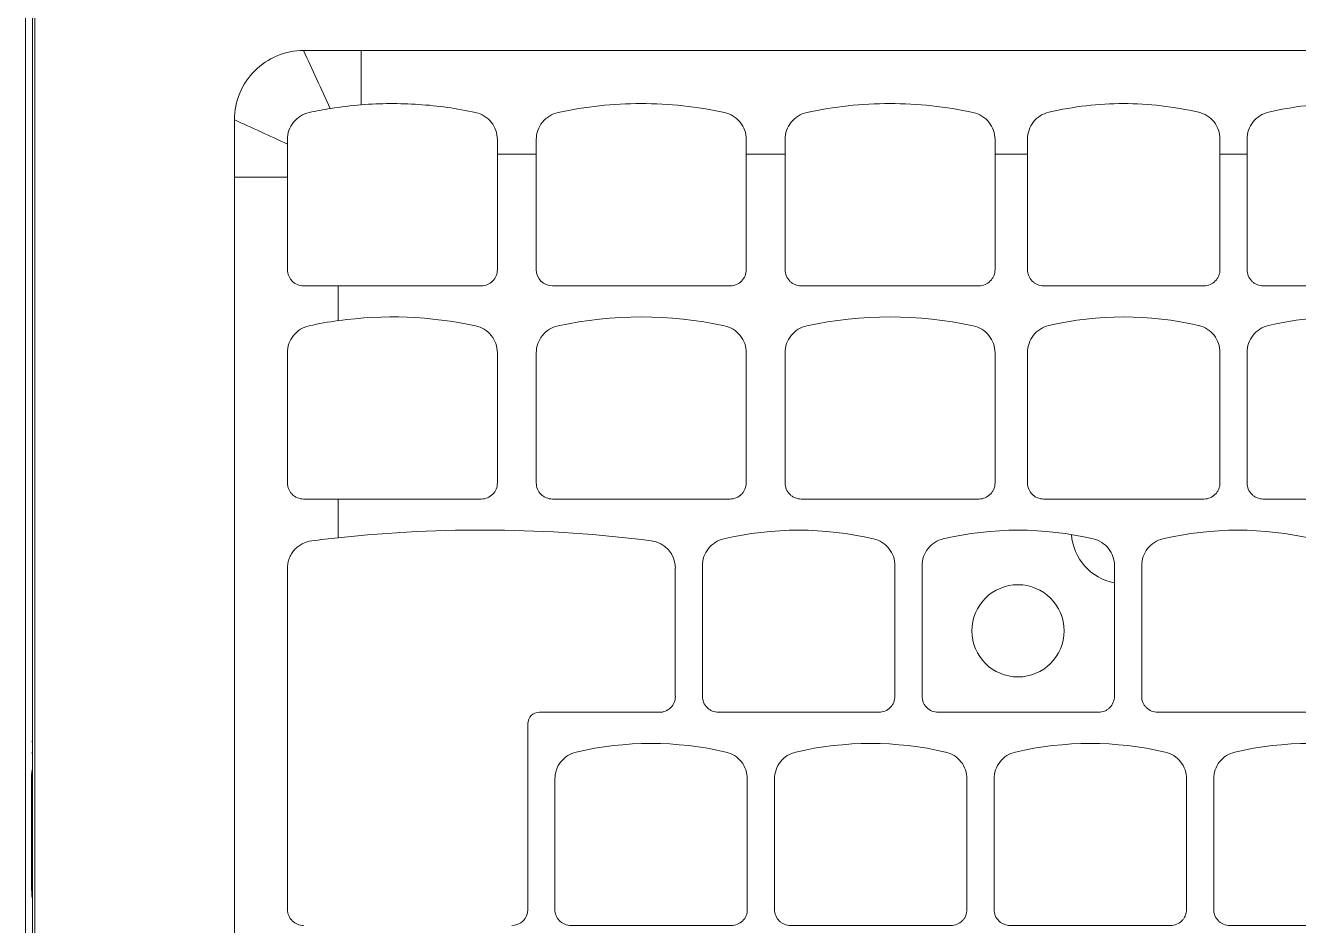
# Model space of a CAD drawing. Header units: millimetres. Extents: x -162 to 162, y -109 to 109.
# Drawn here: x -161.5 to -51.1, y -52.3 to 25.8 of the extents above; entities that cross this region are included whole.
import ezdxf

# ---------------------------------------------------------------- set-up
doc = ezdxf.new("R2010")
doc.units = ezdxf.units.MM

msp = doc.modelspace()

# ---------------------------------------------------------------- linework, layer by layer
at = {"color": 7, "linetype": 'Continuous', "lineweight": 15}
for p, q in [((-160.9, -105.93), (-160.9, 56.43)), ((-160.7, 56.43), (-160.7, -106.09)), ((-137.37, 23.64), (137.37, 23.64)), ((-143.38, -81.36), (-143.38, 17.64)), ((-120.56, 14.64), (-117.19, 14.64)), ((-120.56, 14.64), (-120.56, 4.63)), ((-117.19, 4.63), (-117.19, 14.64)), ((-98.98, 14.64), (-95.61, 14.64)), ((-98.98, 14.64), (-98.98, 4.63)), ((-95.61, 4.63), (-95.61, 14.64)), ((-77.39, 14.64), (-74.57, 14.64)), ((-77.39, 14.64), (-77.39, 4.63)), ((-74.57, 4.63), (-74.57, 14.64)), ((-57.88, 14.64), (-55.52, 14.64)), ((-57.88, 14.64), (-57.88, 4.63)), ((-55.52, 4.63), (-55.52, 14.64)), ((-138.78, 12.63), (-138.78, 4.63)), ((-134.38, 0.21), (-134.38, 3.23)), ((-121.96, 3.23), (-134.38, 3.23)), ((-100.37, 3.23), (-115.79, 3.23)), ((-78.79, 3.23), (-94.21, 3.23)), ((-59.27, 3.23), (-73.18, 3.23)), ((-40.22, 3.23), (-54.13, 3.23)), ((-138.78, -2.58), (-138.78, -13.87)), ((-120.56, -2.58), (-120.56, -13.87)), ((-117.19, -13.87), (-117.19, -2.58)), ((-98.98, -2.58), (-98.98, -13.87)), ((-95.61, -13.87), (-95.61, -2.58)), ((-77.39, -2.58), (-77.39, -13.87)), ((-74.57, -13.87), (-74.57, -2.55)), ((-57.88, -2.55), (-57.88, -13.87)), ((-55.52, -13.87), (-55.52, -2.55)), ((-134.38, -18.63), (-134.38, -15.27)), ((-121.96, -15.27), (-134.38, -15.27)), ((-100.38, -15.27), (-115.79, -15.27)), ((-78.79, -15.27), (-94.21, -15.27)), ((-59.27, -15.27), (-73.18, -15.27)), ((-40.22, -15.27), (-54.13, -15.27)), ((-138.77, -21.27), (-138.77, -50.87)), ((-105.13, -21.27), (-105.13, -32.36)), ((-102.77, -32.37), (-102.77, -21.05)), ((-86.08, -21.05), (-86.08, -32.37)), ((-83.72, -21.05), (-83.72, -32.37)), ((-67.03, -32.37), (-67.03, -21.05)), ((-64.67, -21.05), (-64.67, -32.37)), ((-106.52, -33.76), (-116.92, -33.76)), ((-87.47, -33.77), (-101.38, -33.77)), ((-82.33, -33.77), (-68.42, -33.77)), ((-63.28, -33.77), (-49.37, -33.77)), ((-117.92, -34.76), (-117.92, -50.87)), ((-115.57, -50.87), (-115.57, -39.55)), ((-98.88, -39.55), (-98.88, -50.87)), ((-96.52, -50.87), (-96.52, -39.55)), ((-79.83, -39.55), (-79.83, -50.87)), ((-77.47, -50.87), (-77.47, -39.55)), ((-60.78, -39.55), (-60.78, -50.87)), ((-58.42, -50.87), (-58.42, -39.55)), ((-100.27, -52.27), (-114.18, -52.27)), ((-81.22, -52.27), (-95.13, -52.27)), ((-62.17, -52.27), (-76.08, -52.27)), ((-43.12, -52.27), (-57.03, -52.27))]:
    msp.add_line(p, q, dxfattribs=at)
at = {"color": 8, "linetype": 'Continuous', "lineweight": 15}
for p, q in [((-160.9, -39.79), (-160.98, -39.79)), ((-160.97, -48.79), (-160.9, -48.79))]:
    msp.add_line(p, q, dxfattribs=at)
at = {"color": 7, "linetype": 'Continuous', "lineweight": 15, "flags": 128}
msp.add_lwpolyline([(-160.98, -39.79), (-160.98, -44.83), (-160.97, -48.79)], dxfattribs=at)
at = {"color": 7, "linetype": 'Continuous', "lineweight": 15}
msp.add_circle((-75.4, -26.7), 4, dxfattribs=at)
for centre, radius, start, end in [((-115.79, 4.63), 1.4, 180, 270), ((-100.37, 4.63), 1.4, 270, 0.0001), ((-129.67, -33.41), 33.94, 77.7175, 97.9724), ((-108.08, -33.41), 33.94, 77.7175, 102.2823), ((-86.5, -33.41), 33.94, 77.7175, 102.2823), ((-66.23, -27.92), 28.45, 76.7943, 103.2057), ((-47.18, -27.92), 28.45, 76.7943, 103.2057), ((-121.95, -135.16), 117.2, 82.777, 96.0857), ((-94.43, -46.42), 28.45, 76.7943, 103.2057), ((-75.38, -46.42), 28.45, 76.7943, 103.2056), ((-66.17, -18.03), 4.6, 183.9356, 259.2881), ((-56.33, -46.42), 28.45, 76.7943, 103.2056), ((-107.52, -21.27), 2.4, 0.0327, 82.6381), ((-106.52, -32.37), 1.4, 269.9445, 0.1028), ((-116.92, -34.76), 1, 90, 180), ((-168.45, -36.79), 7.56, 355.868, 4.1598), ((-107.23, -64.92), 28.45, 76.7943, 103.2057), ((-88.18, -64.92), 28.45, 76.7943, 103.2057), ((-69.13, -64.92), 28.45, 76.7943, 103.2057), ((-50.08, -64.92), 28.45, 76.7943, 103.2057), ((-119.32, -50.87), 1.4, 270, 359.999)]:
    msp.add_arc(centre, radius, start, end, dxfattribs=at)
for points, knots in [([(-161.5, 88.25), (-161.5, 58.65), (-161.5, 29.06), (-161.5, -15.34), (-161.5, -30.15), (-161.5, -52.35), (-161.5, -59.75), (-161.5, -74.55), (-161.5, -81.95), (-161.5, -89.35)], [0, 0, 0, 0, 0.5, 0.5, 0.75, 0.75, 0.875, 0.875, 1, 1, 1, 1]), ([(-132.37, 18.93), (-130.7, 19.06), (-129.04, 19.07), (-125.73, 18.85), (-124.08, 18.61), (-122.45, 18.26)], [0, 0, 0, 0, 0.5, 0.5, 1, 1, 1, 1]), ([(-115.3, 18.26), (-112.92, 18.78), (-110.52, 19.03), (-106.89, 19.04), (-105.67, 18.97), (-103.25, 18.71), (-102.05, 18.52), (-100.86, 18.26)], [0, 0, 0, 0, 0.5, 0.5, 0.75, 0.75, 1, 1, 1, 1]), ([(-93.72, 18.26), (-91.34, 18.78), (-88.94, 19.03), (-85.31, 19.04), (-84.09, 18.97), (-81.67, 18.71), (-80.47, 18.52), (-79.28, 18.26)], [0, 0, 0, 0, 0.5, 0.5, 0.75, 0.75, 1, 1, 1, 1]), ([(-72.73, 18.28), (-70.58, 18.79), (-68.42, 19.03), (-65.16, 19.04), (-64.06, 18.97), (-61.88, 18.72), (-60.8, 18.53), (-59.72, 18.28)], [0, 0, 0, 0, 0.5, 0.5, 0.75, 0.75, 1, 1, 1, 1]), ([(-53.68, 18.28), (-51.53, 18.79), (-49.37, 19.03), (-46.11, 19.04), (-45.01, 18.97), (-42.83, 18.72), (-41.75, 18.53), (-40.67, 18.28)], [0, 0, 0, 0, 0.5, 0.5, 0.75, 0.75, 1, 1, 1, 1]), ([(-138.78, 15.92), (-138.78, 16.19), (-138.73, 16.46), (-138.55, 16.97), (-138.42, 17.21), (-138.07, 17.63), (-137.87, 17.81), (-137.4, 18.1), (-137.15, 18.2), (-136.89, 18.26)], [0, 0, 0, 0, 0.25, 0.25, 0.5, 0.5, 0.75, 0.75, 1, 1, 1, 1]), ([(-122.45, 18.26), (-122.18, 18.2), (-121.93, 18.1), (-121.46, 17.81), (-121.26, 17.63), (-120.92, 17.21), (-120.79, 16.97), (-120.61, 16.46), (-120.56, 16.19), (-120.56, 15.92)], [0, 0, 0, 0, 0.25, 0.25, 0.5, 0.5, 0.75, 0.75, 1, 1, 1, 1]), ([(-117.19, 15.92), (-117.19, 16.19), (-117.15, 16.46), (-116.96, 16.97), (-116.83, 17.21), (-116.49, 17.63), (-116.29, 17.81), (-115.82, 18.1), (-115.57, 18.2), (-115.3, 18.26)], [0, 0, 0, 0, 0.25, 0.25, 0.5, 0.5, 0.75, 0.75, 1, 1, 1, 1]), ([(-100.86, 18.26), (-100.6, 18.2), (-100.35, 18.1), (-99.88, 17.81), (-99.68, 17.63), (-99.33, 17.21), (-99.2, 16.97), (-99.02, 16.46), (-98.98, 16.19), (-98.98, 15.92)], [0, 0, 0, 0, 0.25, 0.25, 0.5, 0.5, 0.75, 0.75, 1, 1, 1, 1]), ([(-95.61, 15.92), (-95.61, 16.19), (-95.56, 16.46), (-95.38, 16.97), (-95.25, 17.21), (-94.91, 17.63), (-94.7, 17.81), (-94.24, 18.1), (-93.99, 18.2), (-93.72, 18.26)], [0, 0, 0, 0, 0.25, 0.25, 0.5, 0.5, 0.75, 0.75, 1, 1, 1, 1]), ([(-79.28, 18.26), (-79.01, 18.2), (-78.76, 18.1), (-78.3, 17.81), (-78.09, 17.63), (-77.75, 17.21), (-77.62, 16.97), (-77.44, 16.46), (-77.39, 16.19), (-77.39, 15.92)], [0, 0, 0, 0, 0.25, 0.25, 0.5, 0.5, 0.75, 0.75, 1, 1, 1, 1]), ([(-74.57, 15.95), (-74.57, 16.22), (-74.53, 16.48), (-74.35, 16.99), (-74.22, 17.23), (-73.89, 17.65), (-73.69, 17.83), (-73.24, 18.12), (-72.99, 18.22), (-72.73, 18.28)], [0, 0, 0, 0, 0.25, 0.25, 0.5, 0.5, 0.75, 0.75, 1, 1, 1, 1]), ([(-59.72, 18.28), (-59.46, 18.22), (-59.22, 18.12), (-58.76, 17.83), (-58.56, 17.65), (-58.23, 17.23), (-58.1, 16.99), (-57.92, 16.48), (-57.88, 16.22), (-57.88, 15.95)], [0, 0, 0, 0, 0.25, 0.25, 0.5, 0.5, 0.75, 0.75, 1, 1, 1, 1]), ([(-55.52, 15.95), (-55.52, 16.22), (-55.48, 16.48), (-55.3, 16.99), (-55.17, 17.23), (-54.84, 17.65), (-54.64, 17.83), (-54.19, 18.12), (-53.94, 18.22), (-53.68, 18.28)], [0, 0, 0, 0, 0.25, 0.25, 0.5, 0.5, 0.75, 0.75, 1, 1, 1, 1]), ([(-138.78, 4.63), (-138.78, 4.54), (-138.77, 4.45), (-138.73, 4.27), (-138.7, 4.18), (-138.63, 4.01), (-138.59, 3.93), (-138.49, 3.78), (-138.43, 3.71), (-138.24, 3.51), (-138.08, 3.41), (-137.74, 3.27), (-137.56, 3.23), (-137.38, 3.23)], [0, 0, 0, 0, 0.125, 0.125, 0.25, 0.25, 0.375, 0.375, 0.5, 0.5, 0.75, 0.75, 1, 1, 1, 1]), ([(-120.56, 4.63), (-120.56, 4.45), (-120.6, 4.27), (-120.7, 4.01), (-120.74, 3.93), (-120.85, 3.78), (-120.9, 3.71), (-121.1, 3.52), (-121.25, 3.41), (-121.59, 3.27), (-121.77, 3.23), (-121.96, 3.23)], [0, 0, 0, 0, 0.25, 0.25, 0.375, 0.375, 0.5, 0.5, 0.75, 0.75, 1, 1, 1, 1]), ([(-94.21, 3.23), (-94.39, 3.23), (-94.57, 3.27), (-94.83, 3.38), (-94.91, 3.42), (-95.06, 3.52), (-95.13, 3.58), (-95.33, 3.77), (-95.43, 3.93), (-95.57, 4.27), (-95.61, 4.45), (-95.61, 4.63)], [0, 0, 0, 0, 0.25, 0.25, 0.375, 0.375, 0.5, 0.5, 0.75, 0.75, 1, 1, 1, 1]), ([(-77.39, 4.63), (-77.39, 4.45), (-77.43, 4.27), (-77.53, 4.01), (-77.58, 3.93), (-77.68, 3.78), (-77.74, 3.71), (-77.93, 3.52), (-78.09, 3.41), (-78.42, 3.27), (-78.61, 3.23), (-78.79, 3.23)], [0, 0, 0, 0, 0.25, 0.25, 0.375, 0.375, 0.5, 0.5, 0.75, 0.75, 1, 1, 1, 1]), ([(-73.18, 3.23), (-73.36, 3.23), (-73.54, 3.27), (-73.8, 3.38), (-73.88, 3.42), (-74.03, 3.52), (-74.1, 3.58), (-74.29, 3.77), (-74.4, 3.93), (-74.54, 4.27), (-74.57, 4.45), (-74.57, 4.63)], [0, 0, 0, 0, 0.25, 0.25, 0.375, 0.375, 0.5, 0.5, 0.75, 0.75, 1, 1, 1, 1]), ([(-57.88, 4.63), (-57.88, 4.45), (-57.91, 4.27), (-58.02, 4.01), (-58.06, 3.93), (-58.16, 3.78), (-58.22, 3.71), (-58.41, 3.52), (-58.57, 3.41), (-58.91, 3.27), (-59.09, 3.23), (-59.27, 3.23)], [0, 0, 0, 0, 0.25, 0.25, 0.375, 0.375, 0.5, 0.5, 0.75, 0.75, 1, 1, 1, 1]), ([(-54.13, 3.23), (-54.31, 3.23), (-54.49, 3.27), (-54.75, 3.38), (-54.83, 3.42), (-54.98, 3.52), (-55.05, 3.58), (-55.24, 3.77), (-55.35, 3.93), (-55.49, 4.27), (-55.52, 4.45), (-55.52, 4.63)], [0, 0, 0, 0, 0.25, 0.25, 0.375, 0.375, 0.5, 0.5, 0.75, 0.75, 1, 1, 1, 1]), ([(-136.89, -0.24), (-137.15, -0.3), (-137.4, -0.4), (-137.87, -0.69), (-138.07, -0.87), (-138.42, -1.29), (-138.55, -1.53), (-138.73, -2.04), (-138.78, -2.31), (-138.78, -2.58)], [0, 0, 0, 0, 0.25, 0.25, 0.5, 0.5, 0.75, 0.75, 1, 1, 1, 1]), ([(-122.45, -0.24), (-122.18, -0.3), (-121.93, -0.4), (-121.46, -0.69), (-121.26, -0.87), (-120.92, -1.29), (-120.79, -1.53), (-120.61, -2.05), (-120.56, -2.31), (-120.56, -2.58)], [0, 0, 0, 0, 0.25, 0.25, 0.5, 0.5, 0.75, 0.75, 1, 1, 1, 1]), ([(-117.19, -2.58), (-117.19, -2.31), (-117.15, -2.04), (-116.96, -1.53), (-116.83, -1.29), (-116.49, -0.87), (-116.29, -0.69), (-115.82, -0.4), (-115.57, -0.3), (-115.3, -0.24)], [0, 0, 0, 0, 0.25, 0.25, 0.5, 0.5, 0.75, 0.75, 1, 1, 1, 1]), ([(-100.86, -0.24), (-100.6, -0.3), (-100.35, -0.4), (-99.88, -0.69), (-99.68, -0.87), (-99.33, -1.29), (-99.2, -1.53), (-99.02, -2.05), (-98.98, -2.31), (-98.98, -2.58)], [0, 0, 0, 0, 0.25, 0.25, 0.5, 0.5, 0.75, 0.75, 1, 1, 1, 1]), ([(-95.61, -2.58), (-95.61, -2.31), (-95.56, -2.04), (-95.38, -1.53), (-95.25, -1.29), (-94.91, -0.87), (-94.7, -0.69), (-94.24, -0.4), (-93.99, -0.3), (-93.72, -0.24)], [0, 0, 0, 0, 0.25, 0.25, 0.5, 0.5, 0.75, 0.75, 1, 1, 1, 1]), ([(-79.28, -0.24), (-79.01, -0.3), (-78.76, -0.4), (-78.3, -0.69), (-78.09, -0.87), (-77.75, -1.29), (-77.62, -1.53), (-77.44, -2.05), (-77.39, -2.31), (-77.39, -2.58)], [0, 0, 0, 0, 0.25, 0.25, 0.5, 0.5, 0.75, 0.75, 1, 1, 1, 1]), ([(-74.57, -2.55), (-74.57, -2.28), (-74.53, -2.02), (-74.35, -1.51), (-74.22, -1.27), (-73.89, -0.85), (-73.69, -0.67), (-73.23, -0.38), (-72.99, -0.28), (-72.73, -0.22)], [0, 0, 0, 0, 0.25, 0.25, 0.5, 0.5, 0.75, 0.75, 1, 1, 1, 1]), ([(-59.72, -0.22), (-59.46, -0.28), (-59.22, -0.38), (-58.76, -0.67), (-58.56, -0.85), (-58.23, -1.27), (-58.1, -1.51), (-57.92, -2.02), (-57.88, -2.28), (-57.88, -2.55)], [0, 0, 0, 0, 0.25, 0.25, 0.5, 0.5, 0.75, 0.75, 1, 1, 1, 1]), ([(-55.52, -2.55), (-55.52, -2.28), (-55.48, -2.02), (-55.3, -1.51), (-55.17, -1.27), (-54.84, -0.85), (-54.64, -0.67), (-54.18, -0.38), (-53.94, -0.28), (-53.68, -0.22)], [0, 0, 0, 0, 0.25, 0.25, 0.5, 0.5, 0.75, 0.75, 1, 1, 1, 1]), ([(-138.78, -13.87), (-138.78, -13.96), (-138.77, -14.05), (-138.73, -14.23), (-138.7, -14.32), (-138.63, -14.49), (-138.59, -14.57), (-138.49, -14.72), (-138.43, -14.79), (-138.24, -14.99), (-138.08, -15.09), (-137.74, -15.23), (-137.56, -15.27), (-137.38, -15.27)], [0, 0, 0, 0, 0.125, 0.125, 0.25, 0.25, 0.375, 0.375, 0.5, 0.5, 0.75, 0.75, 1, 1, 1, 1]), ([(-120.56, -13.87), (-120.56, -14.05), (-120.6, -14.23), (-120.7, -14.49), (-120.74, -14.57), (-120.85, -14.72), (-120.9, -14.79), (-121.1, -14.98), (-121.25, -15.09), (-121.59, -15.23), (-121.77, -15.27), (-121.96, -15.27)], [0, 0, 0, 0, 0.25, 0.25, 0.375, 0.375, 0.5, 0.5, 0.75, 0.75, 1, 1, 1, 1]), ([(-115.79, -15.27), (-115.98, -15.27), (-116.16, -15.23), (-116.41, -15.12), (-116.49, -15.08), (-116.65, -14.98), (-116.72, -14.92), (-116.91, -14.73), (-117.01, -14.57), (-117.15, -14.23), (-117.19, -14.05), (-117.19, -13.87)], [0, 0, 0, 0, 0.25, 0.25, 0.375, 0.375, 0.5, 0.5, 0.75, 0.75, 1, 1, 1, 1]), ([(-98.98, -13.87), (-98.98, -14.05), (-99.01, -14.23), (-99.12, -14.49), (-99.16, -14.57), (-99.26, -14.72), (-99.32, -14.79), (-99.51, -14.98), (-99.67, -15.09), (-100.01, -15.23), (-100.19, -15.27), (-100.38, -15.27)], [0, 0, 0, 0, 0.25, 0.25, 0.375, 0.375, 0.5, 0.5, 0.75, 0.75, 1, 1, 1, 1]), ([(-94.21, -15.27), (-94.39, -15.27), (-94.57, -15.23), (-94.83, -15.12), (-94.91, -15.08), (-95.06, -14.98), (-95.13, -14.92), (-95.33, -14.73), (-95.43, -14.57), (-95.57, -14.23), (-95.61, -14.05), (-95.61, -13.87)], [0, 0, 0, 0, 0.25, 0.25, 0.375, 0.375, 0.5, 0.5, 0.75, 0.75, 1, 1, 1, 1]), ([(-77.39, -13.87), (-77.39, -14.05), (-77.43, -14.23), (-77.53, -14.49), (-77.58, -14.57), (-77.68, -14.72), (-77.74, -14.79), (-77.93, -14.98), (-78.09, -15.09), (-78.42, -15.23), (-78.61, -15.27), (-78.79, -15.27)], [0, 0, 0, 0, 0.25, 0.25, 0.375, 0.375, 0.5, 0.5, 0.75, 0.75, 1, 1, 1, 1]), ([(-73.18, -15.27), (-73.36, -15.27), (-73.54, -15.23), (-73.8, -15.12), (-73.88, -15.08), (-74.03, -14.98), (-74.1, -14.92), (-74.29, -14.73), (-74.4, -14.57), (-74.54, -14.23), (-74.57, -14.05), (-74.57, -13.87)], [0, 0, 0, 0, 0.25, 0.25, 0.375, 0.375, 0.5, 0.5, 0.75, 0.75, 1, 1, 1, 1]), ([(-57.88, -13.87), (-57.88, -14.05), (-57.91, -14.23), (-58.02, -14.49), (-58.06, -14.57), (-58.16, -14.72), (-58.22, -14.79), (-58.41, -14.98), (-58.57, -15.09), (-58.91, -15.23), (-59.09, -15.27), (-59.27, -15.27)], [0, 0, 0, 0, 0.25, 0.25, 0.375, 0.375, 0.5, 0.5, 0.75, 0.75, 1, 1, 1, 1]), ([(-54.13, -15.27), (-54.31, -15.27), (-54.49, -15.23), (-54.75, -15.12), (-54.83, -15.08), (-54.98, -14.98), (-55.05, -14.92), (-55.24, -14.73), (-55.35, -14.57), (-55.49, -14.23), (-55.52, -14.05), (-55.52, -13.87)], [0, 0, 0, 0, 0.25, 0.25, 0.375, 0.375, 0.5, 0.5, 0.75, 0.75, 1, 1, 1, 1]), ([(-102.77, -21.05), (-102.77, -20.78), (-102.73, -20.52), (-102.55, -20.01), (-102.42, -19.77), (-102.09, -19.35), (-101.89, -19.17), (-101.43, -18.88), (-101.19, -18.78), (-100.93, -18.72)], [0, 0, 0, 0, 0.25, 0.25, 0.5, 0.5, 0.75, 0.75, 1, 1, 1, 1]), ([(-87.92, -18.72), (-87.66, -18.78), (-87.42, -18.88), (-86.96, -19.17), (-86.76, -19.35), (-86.43, -19.77), (-86.3, -20.01), (-86.12, -20.52), (-86.08, -20.78), (-86.08, -21.05)], [0, 0, 0, 0, 0.25, 0.25, 0.5, 0.5, 0.75, 0.75, 1, 1, 1, 1]), ([(-81.88, -18.72), (-82.14, -18.78), (-82.38, -18.88), (-82.84, -19.17), (-83.04, -19.35), (-83.37, -19.77), (-83.5, -20.01), (-83.68, -20.52), (-83.72, -20.78), (-83.72, -21.05)], [0, 0, 0, 0, 0.25, 0.25, 0.5, 0.5, 0.75, 0.75, 1, 1, 1, 1]), ([(-67.03, -21.05), (-67.03, -20.78), (-67.07, -20.52), (-67.25, -20.01), (-67.38, -19.77), (-67.71, -19.35), (-67.91, -19.17), (-68.37, -18.88), (-68.61, -18.78), (-68.87, -18.72)], [0, 0, 0, 0, 0.25, 0.25, 0.5, 0.5, 0.75, 0.75, 1, 1, 1, 1]), ([(-62.83, -18.72), (-63.09, -18.78), (-63.33, -18.88), (-63.79, -19.17), (-63.99, -19.35), (-64.32, -19.77), (-64.45, -20.01), (-64.63, -20.52), (-64.67, -20.78), (-64.67, -21.05)], [0, 0, 0, 0, 0.25, 0.25, 0.5, 0.5, 0.75, 0.75, 1, 1, 1, 1]), ([(-136.67, -18.89), (-136.96, -18.93), (-137.24, -19.02), (-137.62, -19.22), (-137.74, -19.3), (-137.97, -19.47), (-138.08, -19.57), (-138.27, -19.79), (-138.35, -19.91), (-138.5, -20.15), (-138.57, -20.29), (-138.67, -20.56), (-138.71, -20.69), (-138.76, -20.98), (-138.77, -21.12), (-138.77, -21.27)], [0, 0, 0, 0, 0.25, 0.25, 0.375, 0.375, 0.5, 0.5, 0.625, 0.625, 0.75, 0.75, 0.875, 0.875, 1, 1, 1, 1]), ([(-101.38, -33.77), (-101.56, -33.77), (-101.74, -33.73), (-102, -33.62), (-102.08, -33.58), (-102.23, -33.48), (-102.3, -33.42), (-102.49, -33.23), (-102.6, -33.07), (-102.74, -32.73), (-102.77, -32.55), (-102.77, -32.37)], [0, 0, 0, 0, 0.25, 0.25, 0.375, 0.375, 0.5, 0.5, 0.75, 0.75, 1, 1, 1, 1]), ([(-86.08, -32.37), (-86.08, -32.55), (-86.11, -32.73), (-86.22, -32.99), (-86.26, -33.07), (-86.36, -33.22), (-86.42, -33.29), (-86.61, -33.48), (-86.77, -33.59), (-87.11, -33.73), (-87.29, -33.77), (-87.47, -33.77)], [0, 0, 0, 0, 0.25, 0.25, 0.375, 0.375, 0.5, 0.5, 0.75, 0.75, 1, 1, 1, 1]), ([(-83.72, -32.37), (-83.72, -32.55), (-83.69, -32.73), (-83.58, -32.99), (-83.54, -33.07), (-83.44, -33.22), (-83.38, -33.29), (-83.19, -33.48), (-83.03, -33.59), (-82.69, -33.73), (-82.51, -33.77), (-82.33, -33.77)], [0, 0, 0, 0, 0.25, 0.25, 0.375, 0.375, 0.5, 0.5, 0.75, 0.75, 1, 1, 1, 1]), ([(-68.42, -33.77), (-68.24, -33.77), (-68.06, -33.73), (-67.8, -33.62), (-67.72, -33.58), (-67.57, -33.48), (-67.5, -33.42), (-67.31, -33.23), (-67.2, -33.07), (-67.06, -32.73), (-67.03, -32.55), (-67.03, -32.37)], [0, 0, 0, 0, 0.25, 0.25, 0.375, 0.375, 0.5, 0.5, 0.75, 0.75, 1, 1, 1, 1]), ([(-64.67, -32.37), (-64.67, -32.55), (-64.64, -32.73), (-64.53, -32.99), (-64.49, -33.07), (-64.39, -33.22), (-64.33, -33.29), (-64.14, -33.48), (-63.98, -33.59), (-63.64, -33.73), (-63.46, -33.77), (-63.28, -33.77)], [0, 0, 0, 0, 0.25, 0.25, 0.375, 0.375, 0.5, 0.5, 0.75, 0.75, 1, 1, 1, 1]), ([(-115.57, -39.55), (-115.57, -39.28), (-115.53, -39.02), (-115.35, -38.51), (-115.22, -38.27), (-114.89, -37.85), (-114.69, -37.67), (-114.23, -37.38), (-113.99, -37.28), (-113.73, -37.22)], [0, 0, 0, 0, 0.25, 0.25, 0.5, 0.5, 0.75, 0.75, 1, 1, 1, 1]), ([(-100.72, -37.22), (-100.46, -37.28), (-100.22, -37.38), (-99.76, -37.67), (-99.56, -37.85), (-99.23, -38.27), (-99.1, -38.51), (-98.92, -39.02), (-98.88, -39.28), (-98.88, -39.55)], [0, 0, 0, 0, 0.25, 0.25, 0.5, 0.5, 0.75, 0.75, 1, 1, 1, 1]), ([(-96.52, -39.55), (-96.52, -39.28), (-96.48, -39.02), (-96.3, -38.51), (-96.17, -38.27), (-95.84, -37.85), (-95.64, -37.67), (-95.18, -37.38), (-94.94, -37.28), (-94.68, -37.22)], [0, 0, 0, 0, 0.25, 0.25, 0.5, 0.5, 0.75, 0.75, 1, 1, 1, 1]), ([(-81.67, -37.22), (-81.41, -37.28), (-81.17, -37.38), (-80.71, -37.67), (-80.51, -37.85), (-80.18, -38.27), (-80.05, -38.51), (-79.87, -39.02), (-79.83, -39.28), (-79.83, -39.55)], [0, 0, 0, 0, 0.25, 0.25, 0.5, 0.5, 0.75, 0.75, 1, 1, 1, 1]), ([(-77.47, -39.55), (-77.47, -39.28), (-77.43, -39.02), (-77.25, -38.51), (-77.12, -38.27), (-76.79, -37.85), (-76.59, -37.67), (-76.13, -37.38), (-75.89, -37.28), (-75.63, -37.22)], [0, 0, 0, 0, 0.25, 0.25, 0.5, 0.5, 0.75, 0.75, 1, 1, 1, 1]), ([(-62.62, -37.22), (-62.36, -37.28), (-62.12, -37.38), (-61.66, -37.67), (-61.46, -37.85), (-61.13, -38.27), (-61, -38.51), (-60.82, -39.02), (-60.78, -39.28), (-60.78, -39.55)], [0, 0, 0, 0, 0.25, 0.25, 0.5, 0.5, 0.75, 0.75, 1, 1, 1, 1]), ([(-58.42, -39.55), (-58.42, -39.28), (-58.38, -39.02), (-58.2, -38.51), (-58.07, -38.27), (-57.74, -37.85), (-57.54, -37.67), (-57.08, -37.38), (-56.84, -37.28), (-56.58, -37.22)], [0, 0, 0, 0, 0.25, 0.25, 0.5, 0.5, 0.75, 0.75, 1, 1, 1, 1]), ([(-160.92, -38.74), (-160.94, -38.81), (-160.95, -38.95), (-160.98, -39.33), (-160.98, -39.56), (-160.98, -39.79)], [0, 0, 0, 0, 0.5, 0.5, 1, 1, 1, 1]), ([(-160.97, -48.79), (-160.97, -49.04), (-160.96, -49.29), (-160.94, -49.68), (-160.93, -49.81), (-160.92, -49.87)], [0, 0, 0, 0, 0.5, 0.5, 1, 1, 1, 1]), ([(-138.77, -50.87), (-138.77, -50.96), (-138.76, -51.05), (-138.73, -51.23), (-138.7, -51.32), (-138.63, -51.49), (-138.58, -51.57), (-138.48, -51.72), (-138.42, -51.79), (-138.23, -51.98), (-138.07, -52.09), (-137.74, -52.23), (-137.55, -52.27), (-137.37, -52.27)], [0, 0, 0, 0, 0.125, 0.125, 0.25, 0.25, 0.375, 0.375, 0.5, 0.5, 0.75, 0.75, 1, 1, 1, 1]), ([(-114.18, -52.27), (-114.36, -52.27), (-114.54, -52.23), (-114.8, -52.12), (-114.88, -52.08), (-115.03, -51.98), (-115.1, -51.92), (-115.29, -51.73), (-115.4, -51.57), (-115.54, -51.23), (-115.57, -51.05), (-115.57, -50.87)], [0, 0, 0, 0, 0.25, 0.25, 0.375, 0.375, 0.5, 0.5, 0.75, 0.75, 1, 1, 1, 1]), ([(-98.88, -50.87), (-98.88, -51.05), (-98.91, -51.23), (-99.02, -51.49), (-99.06, -51.57), (-99.16, -51.72), (-99.22, -51.79), (-99.41, -51.98), (-99.57, -52.09), (-99.91, -52.23), (-100.09, -52.27), (-100.27, -52.27)], [0, 0, 0, 0, 0.25, 0.25, 0.375, 0.375, 0.5, 0.5, 0.75, 0.75, 1, 1, 1, 1]), ([(-95.13, -52.27), (-95.31, -52.27), (-95.49, -52.23), (-95.75, -52.12), (-95.83, -52.08), (-95.98, -51.98), (-96.05, -51.92), (-96.24, -51.73), (-96.35, -51.57), (-96.49, -51.23), (-96.52, -51.05), (-96.52, -50.87)], [0, 0, 0, 0, 0.25, 0.25, 0.375, 0.375, 0.5, 0.5, 0.75, 0.75, 1, 1, 1, 1]), ([(-79.83, -50.87), (-79.83, -51.05), (-79.86, -51.23), (-79.97, -51.49), (-80.01, -51.57), (-80.11, -51.72), (-80.17, -51.79), (-80.36, -51.98), (-80.52, -52.09), (-80.86, -52.23), (-81.04, -52.27), (-81.22, -52.27)], [0, 0, 0, 0, 0.25, 0.25, 0.375, 0.375, 0.5, 0.5, 0.75, 0.75, 1, 1, 1, 1]), ([(-76.08, -52.27), (-76.26, -52.27), (-76.44, -52.23), (-76.7, -52.12), (-76.78, -52.08), (-76.93, -51.98), (-77, -51.92), (-77.19, -51.73), (-77.3, -51.57), (-77.44, -51.23), (-77.47, -51.05), (-77.47, -50.87)], [0, 0, 0, 0, 0.25, 0.25, 0.375, 0.375, 0.5, 0.5, 0.75, 0.75, 1, 1, 1, 1]), ([(-60.78, -50.87), (-60.78, -51.05), (-60.81, -51.23), (-60.92, -51.49), (-60.96, -51.57), (-61.06, -51.72), (-61.12, -51.79), (-61.31, -51.98), (-61.47, -52.09), (-61.81, -52.23), (-61.99, -52.27), (-62.17, -52.27)], [0, 0, 0, 0, 0.25, 0.25, 0.375, 0.375, 0.5, 0.5, 0.75, 0.75, 1, 1, 1, 1]), ([(-57.03, -52.27), (-57.21, -52.27), (-57.39, -52.23), (-57.65, -52.12), (-57.73, -52.08), (-57.88, -51.98), (-57.95, -51.92), (-58.14, -51.73), (-58.25, -51.57), (-58.39, -51.23), (-58.42, -51.05), (-58.42, -50.87)], [0, 0, 0, 0, 0.25, 0.25, 0.375, 0.375, 0.5, 0.5, 0.75, 0.75, 1, 1, 1, 1])]:
    msp.add_open_spline(points, degree=3, knots=knots, dxfattribs=at)
for points in [[(-143.38, 17.64), (-143.38, 19.21), (-142.07, 22.34), (-138.95, 23.64), (-137.37, 23.64)], [(-135.06, 18.6), (-135.84, 20.3), (-136.61, 21.98), (-137.37, 23.64)], [(-132.38, 18.93), (-132.38, 20.52), (-132.38, 22.1), (-132.38, 23.64)], [(-132.37, 18.93), (-133.26, 18.86), (-134.15, 18.75), (-135.04, 18.61)], [(-136.89, 18.26), (-136.27, 18.39), (-135.66, 18.51), (-135.04, 18.61)], [(-138.78, 15.52), (-140.33, 16.23), (-141.87, 16.94), (-143.38, 17.64)], [(-138.78, 15.52), (-138.78, 15.66), (-138.78, 15.79), (-138.78, 15.92)], [(-138.78, 12.64), (-138.78, 13.55), (-138.78, 14.5), (-138.78, 15.52)], [(-120.56, 15.92), (-120.56, 15.49), (-120.56, 15.06), (-120.56, 14.64)], [(-117.19, 14.64), (-117.19, 15.06), (-117.19, 15.49), (-117.19, 15.92)], [(-98.98, 15.92), (-98.98, 15.49), (-98.98, 15.06), (-98.98, 14.64)], [(-95.61, 14.64), (-95.61, 15.06), (-95.61, 15.49), (-95.61, 15.92)], [(-77.39, 15.92), (-77.39, 15.49), (-77.39, 15.06), (-77.39, 14.64)], [(-74.57, 14.64), (-74.57, 15.07), (-74.57, 15.51), (-74.57, 15.95)], [(-57.88, 15.95), (-57.88, 15.51), (-57.88, 15.07), (-57.88, 14.64)], [(-55.52, 14.64), (-55.52, 15.07), (-55.52, 15.51), (-55.52, 15.95)], [(-143.38, 12.64), (-141.87, 12.64), (-140.33, 12.64), (-138.78, 12.64)], [(-137.38, 3.23), (-136.38, 3.23), (-135.38, 3.23), (-134.38, 3.23)], [(-134.38, 0.21), (-135.22, 0.09), (-136.06, -0.06), (-136.89, -0.24)], [(-137.38, -15.27), (-136.38, -15.27), (-135.38, -15.27), (-134.38, -15.27)], [(-134.38, -18.63), (-135.14, -18.71), (-135.91, -18.8), (-136.67, -18.89)]]:
    msp.add_open_spline(points, degree=3, dxfattribs=at)

doc.saveas('drawing.dxf')
